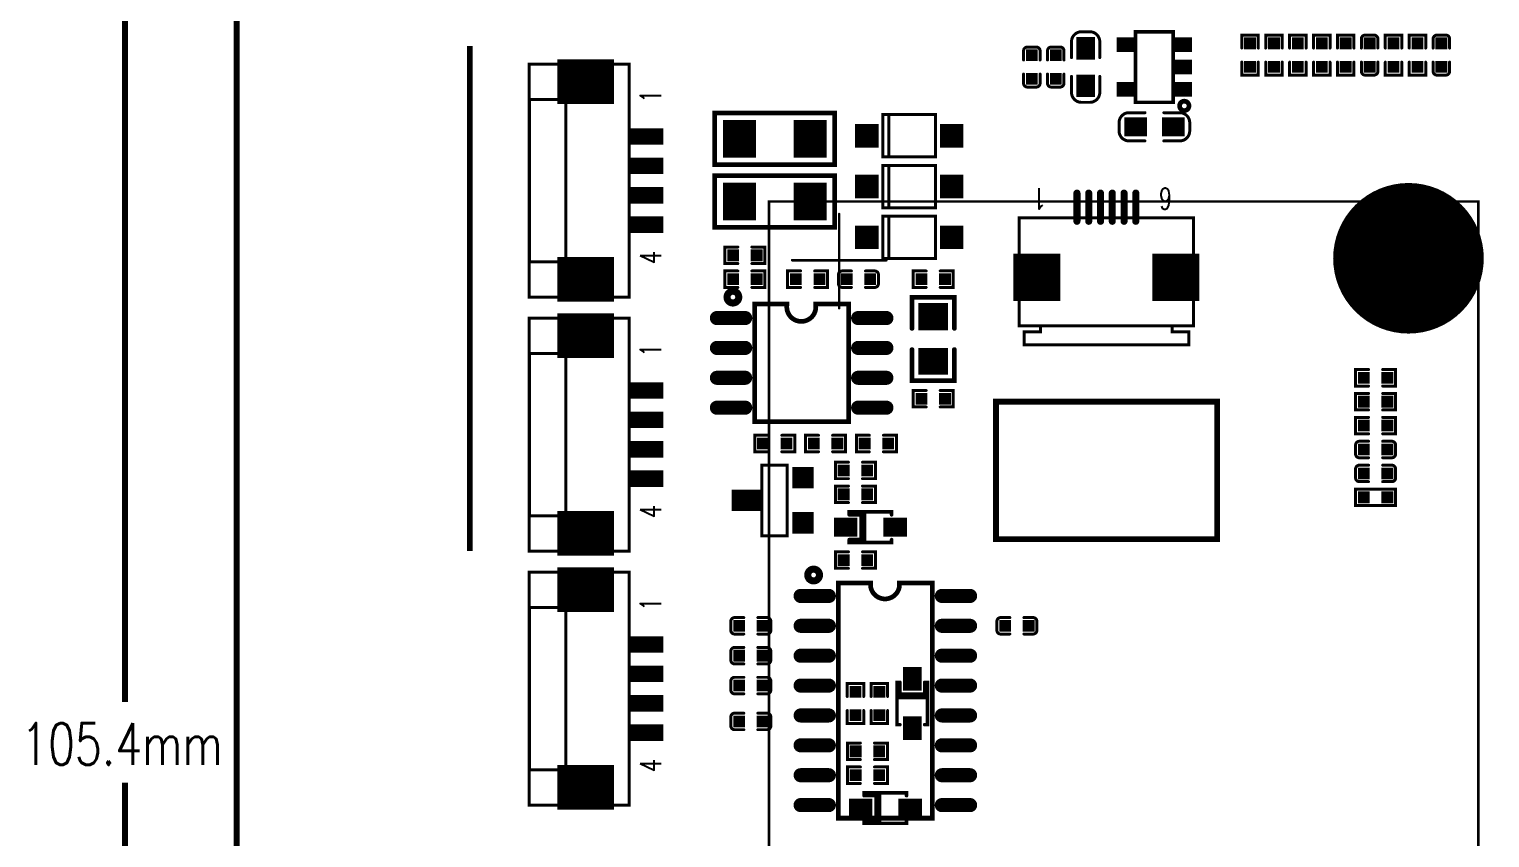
# Model space of a CAD drawing. Extents: x -9 to 187, y -6 to 112.
# Drawn here: x -8.8 to 53.2, y 48.6 to 83 of the extents above; entities that cross this region are included whole.
import ezdxf

# ---------------------------------------------------------------- set-up
doc = ezdxf.new("R2010")
doc.units = 0
doc.linetypes.add('TRMIDX_2048', pattern=[2, 1, 1])
doc.linetypes.add('TRMIDX_4096', pattern=[2, 1, 1])
for name, color, linetype in [('BOARD_CUTOUT_00', 250, 'CONTINUOUS'), ('BOARD_OUTLINE_00', 250, 'CONTINUOUS'), ('DIMENSION1_124', 250, 'CONTINUOUS'), ('DIMENSION2_124', 250, 'CONTINUOUS'), ('DIMENSION5_124', 250, 'CONTINUOUS'), ('DIMENSION7_124', 250, 'CONTINUOUS'), ('DRIL_NPLTE_THRU_01', 254, 'CONTINUOUS'), ('DRIL_NPLTE_THRU_02', 254, 'CONTINUOUS'), ('DRIL_PLTE_THRU_01', 254, 'CONTINUOUS'), ('DRIL_PLTE_THRU_02', 254, 'CONTINUOUS'), ('DRIL_SYMBOL', 250, 'CONTINUOUS'), ('PADS_BOT', 250, 'CONTINUOUS'), ('PADS_INNER', 250, 'CONTINUOUS'), ('PADS_TOP', 250, 'CONTINUOUS'), ('PART_TOP_2DLINE_00', 250, 'CONTINUOUS'), ('PART_TOP_2DLINE_01', 250, 'CONTINUOUS'), ('PART_TOP_TEXT_126', 250, 'CONTINUOUS'), ('TEXT_124', 250, 'CONTINUOUS')]:
    doc.layers.add(name, color=color, linetype=linetype)
doc.styles.add('W0$11', font='simplex', dxfattribs={"width": 0.75})
doc.styles.add('W0$127', font='simplex', dxfattribs={"width": 0.75})
doc.styles.add('W0$254', font='simplex', dxfattribs={"width": 0.75})

# ---------------------------------------------------------------- blocks, each defined once
blk = doc.blocks.new('SMOOTH_0$254')
at = {"const_width": 0.127}
blk.add_lwpolyline([(-0.0635, 0, 1), (0.0635, 0, 1)], format="xyb", close=True, dxfattribs=at)
blk = doc.blocks.new('BOARD_62')
at = {"layer": 'BOARD_CUTOUT_00', "const_width": 0.254}
blk.add_lwpolyline([(32.258, 62.103), (41.656, 62.103), (41.656, 56.261), (32.258, 56.261)], close=True, dxfattribs=at)
at = {"layer": 'BOARD_OUTLINE_00', "const_width": 0.254}
blk.add_lwpolyline([(0, -2.08, 0.414214), (3, -5.08), (183.3, -5.08, 0.414214), (186.3, -2.08), (186.3, 97.32, 0.414214), (183.3, 100.32), (3, 100.32, 0.414214), (0, 97.32)], format="xyb", close=True, dxfattribs=at)
at = {"layer": 'BOARD_CUTOUT_00'}
for p in [(32.258, 62.103), (41.656, 62.103), (32.258, 56.261), (41.656, 56.261)]:
    blk.add_blockref('SMOOTH_0$254', p, dxfattribs=at)
blk = doc.blocks.new('D_2daeafa_63')
at = {"layer": 'DIMENSION7_124', "linetype": 'TRMIDX_4096', "const_width": 0.0254}
blk.add_lwpolyline([(-2.159, 65.913), (-2.158, 65.913)], dxfattribs=at)
blk = doc.blocks.new('D_1aaaada_66')
at = {"layer": 'DIMENSION5_124', "linetype": 'TRMIDX_2048', "const_width": 0.254}
blk.add_lwpolyline([(0, 1.27), (0, 22.733)], dxfattribs=at)
at = {"layer": 'DIMENSION7_124', "linetype": 'TRMIDX_2048', "const_width": 0.0254}
for points in [[(0, 0), (0.001, 0)], [(27.051, -1.905), (27.052, -1.905)]]:
    blk.add_lwpolyline(points, dxfattribs=at)
blk = doc.blocks.new('D_2dfeghi_118')
at = {"layer": 'DIMENSION1_124', "linetype": 'TRMIDX_4096', "const_width": 0.254}
blk.add_lwpolyline([(-8.325, 0), (-8.325, 50.983)], dxfattribs=at)
at = {"layer": 'DIMENSION2_124', "linetype": 'TRMIDX_4096', "const_width": 0.254}
blk.add_lwpolyline([(-8.325, 105.395), (-8.325, 54.412)], dxfattribs=at)
at = {"layer": 'TEXT_124', "style": 'W0$254', "width": 0.75}
blk.add_text('105.4mm', height=1.778, dxfattribs=at).set_placement((-12.741, 51.745))
blk = doc.blocks.new('SMOOTH_0$109982')
at = {"const_width": 0.055}
blk.add_lwpolyline([(-0.027, 0, 1), (0.027, 0, 1)], format="xyb", close=True, dxfattribs=at)
blk = doc.blocks.new('PART_BODY_TOP_33')
at = {"layer": 'PART_TOP_2DLINE_00', "const_width": 0.11}
for points in [[(10.33, 50.545), (-2.53, 50.545), (-2.53, 23.606)], [(10.314, 50.547), (27.603, 50.547), (27.603, 23.611)], [(-2.528, 23.597), (-2.528, -1.916)], [(27.602, 23.606), (27.602, -1.916)], [(-2.534, 5.225), (27.565, 5.225)], [(-2.633, -5.1), (27.615, -5.1)], [(-2.591, -5.116), (27.657, -5.116)]]:
    blk.add_lwpolyline(points, dxfattribs=at)
at = {"layer": 'PART_TOP_2DLINE_01', "const_width": 0.11}
for points in [[(0.45, 50.012), (0.45, 46.012)], [(24.65, 50.037), (24.65, 46.037)], [(-1.545, 48.05), (2.455, 48.05)], [(22.655, 48.05), (26.655, 48.05)]]:
    blk.add_lwpolyline(points, dxfattribs=at)
blk.add_lwpolyline([(27.576, -6.379), (-2.544, -6.379), (-2.544, 5.268), (27.576, 5.268)], close=True, dxfattribs=at)
at = {"layer": 'PART_TOP_2DLINE_00'}
for p in [(-2.53, 50.545), (10.314, 50.547), (10.33, 50.545), (27.603, 50.547), (-2.53, 23.606), (-2.528, 23.597), (27.602, 23.606), (27.603, 23.611), (-2.534, 5.225), (27.565, 5.225), (-2.528, -1.916), (27.602, -1.916), (-2.633, -5.1), (-2.591, -5.116), (27.615, -5.1), (27.657, -5.116)]:
    blk.add_blockref('SMOOTH_0$109982', p, dxfattribs=at)
at = {"layer": 'PART_TOP_2DLINE_01'}
for p in [(0.45, 50.012), (24.65, 50.037), (-1.545, 48.05), (2.455, 48.05), (22.655, 48.05), (26.655, 48.05), (0.45, 46.012), (24.65, 46.037), (-2.544, 5.268), (27.576, 5.268), (-2.544, -6.379), (27.576, -6.379)]:
    blk.add_blockref('SMOOTH_0$109982', p, dxfattribs=at)
at = {"layer": 'PART_TOP_TEXT_126', "style": 'W0$11', "width": 0.75}
for s, p in [('2', (0.73, 1.931)), ('52', (23.951, 1.833)), ('1', (0.367, -6.328)), ('51', (23.227, -6.328))]:
    blk.add_text(s, height=0.889, dxfattribs=at).set_placement(p)
blk = doc.blocks.new('DRIL_HOLE_0')
blk.add_lwpolyline([(0, 0, 1), (0, 0, 1)], format="xyb", close=True)
blk = doc.blocks.new('PAD_0')
blk.add_lwpolyline([(0, 0, 1), (0, 0, 1)], format="xyb", close=True)
blk = doc.blocks.new('PAD_12')
at = {"const_width": 0.6}
blk.add_lwpolyline([(-1, 0), (1, 0)], dxfattribs=at)
blk = doc.blocks.new('STK_TOP_56')
at = {"layer": 'DRIL_PLTE_THRU_01'}
blk.add_blockref('DRIL_HOLE_0', (0, 0), dxfattribs=at)
at = {"layer": 'DRIL_PLTE_THRU_02'}
blk.add_blockref('DRIL_HOLE_0', (0, 0), dxfattribs=at)
at = {"layer": 'PADS_BOT'}
blk.add_blockref('PAD_0', (0, 0), dxfattribs=at)
at = {"layer": 'PADS_INNER'}
blk.add_blockref('PAD_0', (0, 0), dxfattribs=at)
at = {"layer": 'PADS_TOP', "rotation": 90}
blk.add_blockref('PAD_12', (0, 0), dxfattribs=at)
blk = doc.blocks.new('PAD_13')
at = {"const_width": 1.5}
blk.add_lwpolyline([(-1.6, 0), (1.6, 0)], dxfattribs=at)
blk = doc.blocks.new('STK_TOP_57')
at = {"layer": 'DRIL_PLTE_THRU_01'}
blk.add_blockref('DRIL_HOLE_0', (0, 0), dxfattribs=at)
at = {"layer": 'DRIL_PLTE_THRU_02'}
blk.add_blockref('DRIL_HOLE_0', (0, 0), dxfattribs=at)
at = {"layer": 'PADS_BOT'}
blk.add_blockref('PAD_0', (0, 0), dxfattribs=at)
at = {"layer": 'PADS_INNER'}
blk.add_blockref('PAD_0', (0, 0), dxfattribs=at)
at = {"layer": 'PADS_TOP', "rotation": 90}
blk.add_blockref('PAD_13', (0, 0), dxfattribs=at)
blk = doc.blocks.new('DRIL_SYMBOL_1$5999493333')
at = {"layer": 'DRIL_SYMBOL', "const_width": 0.0508}
for points in [[(-0.254, 0), (0.254, 0)], [(0, -0.254), (0, 0.254)]]:
    blk.add_lwpolyline(points, dxfattribs=at)
blk = doc.blocks.new('DRIL_HOLE_1$5999493333')
at = {"const_width": 0.8}
blk.add_lwpolyline([(-0.4, 0, 1), (0.4, 0, 1)], format="xyb", close=True, dxfattribs=at)
blk.add_blockref('DRIL_SYMBOL_1$5999493333', (0, 0))
blk = doc.blocks.new('PAD_14')
at = {"const_width": 0.8}
blk.add_lwpolyline([(0, -0.4, 1), (0, 0.4, 1)], format="xyb", close=True, dxfattribs=at)
blk = doc.blocks.new('STK_TOP_58')
at = {"layer": 'DRIL_NPLTE_THRU_01'}
blk.add_blockref('DRIL_HOLE_1$5999493333', (0, 0), dxfattribs=at)
at = {"layer": 'DRIL_NPLTE_THRU_02'}
blk.add_blockref('DRIL_HOLE_1$5999493333', (0, 0), dxfattribs=at)
at = {"layer": 'PADS_BOT'}
blk.add_blockref('PAD_14', (0, 0), dxfattribs=at)
at = {"layer": 'PADS_INNER'}
blk.add_blockref('PAD_14', (0, 0), dxfattribs=at)
at = {"layer": 'PADS_TOP'}
blk.add_blockref('PAD_14', (0, 0), dxfattribs=at)
blk = doc.blocks.new('DRIL_SYMBOL_1$1000693333')
at = {"layer": 'DRIL_SYMBOL', "const_width": 0.0508}
for points in [[(-0.254, 0), (0.254, 0)], [(0, -0.254), (0, 0.254)]]:
    blk.add_lwpolyline(points, dxfattribs=at)
blk = doc.blocks.new('DRIL_HOLE_1$1000693333')
at = {"const_width": 0.55}
blk.add_lwpolyline([(-0.275, 0, 1), (0.275, 0, 1)], format="xyb", close=True, dxfattribs=at)
blk.add_blockref('DRIL_SYMBOL_1$1000693333', (0, 0))
blk = doc.blocks.new('PAD_15')
at = {"const_width": 0.55}
blk.add_lwpolyline([(0, -0.275, 1), (0, 0.275, 1)], format="xyb", close=True, dxfattribs=at)
blk = doc.blocks.new('STK_TOP_59')
at = {"layer": 'DRIL_NPLTE_THRU_01'}
blk.add_blockref('DRIL_HOLE_1$1000693333', (0, 0), dxfattribs=at)
at = {"layer": 'DRIL_NPLTE_THRU_02'}
blk.add_blockref('DRIL_HOLE_1$1000693333', (0, 0), dxfattribs=at)
at = {"layer": 'PADS_BOT'}
blk.add_blockref('PAD_15', (0, 0), dxfattribs=at)
at = {"layer": 'PADS_INNER'}
blk.add_blockref('PAD_15', (0, 0), dxfattribs=at)
at = {"layer": 'PADS_TOP'}
blk.add_blockref('PAD_15', (0, 0), dxfattribs=at)
blk = doc.blocks.new('STK_TOP_60')
at = {"layer": 'DRIL_NPLTE_THRU_01'}
blk.add_blockref('DRIL_HOLE_0', (0, 0), dxfattribs=at)
at = {"layer": 'DRIL_NPLTE_THRU_02'}
blk.add_blockref('DRIL_HOLE_0', (0, 0), dxfattribs=at)
at = {"layer": 'PADS_BOT'}
blk.add_blockref('PAD_0', (0, 0), dxfattribs=at)
at = {"layer": 'PADS_INNER'}
blk.add_blockref('PAD_0', (0, 0), dxfattribs=at)
at = {"layer": 'PADS_TOP'}
blk.add_blockref('PAD_0', (0, 0), dxfattribs=at)
blk = doc.blocks.new('STK_TOP_61')
at = {"layer": 'DRIL_PLTE_THRU_01'}
blk.add_blockref('DRIL_HOLE_0', (0, 0), dxfattribs=at)
at = {"layer": 'DRIL_PLTE_THRU_02'}
blk.add_blockref('DRIL_HOLE_0', (0, 0), dxfattribs=at)
at = {"layer": 'PADS_BOT'}
blk.add_blockref('PAD_0', (0, 0), dxfattribs=at)
at = {"layer": 'PADS_INNER'}
blk.add_blockref('PAD_0', (0, 0), dxfattribs=at)
at = {"layer": 'PADS_TOP'}
blk.add_blockref('PAD_0', (0, 0), dxfattribs=at)
blk = doc.blocks.new('SYM_TOP_34')
for name, p in [('STK_TOP_61', (0.4, 53.55)), ('PART_BODY_TOP_33', (0, 0)), ('STK_TOP_60', (0.4, 50.4)), ('STK_TOP_61', (0.4, 47.25)), ('STK_TOP_61', (24.6, 47.25)), ('STK_TOP_56', (1.10007, 4.10007)), ('STK_TOP_56', (1.89992, 4.10007)), ('STK_TOP_56', (2.70002, 4.10007)), ('STK_TOP_56', (3.50012, 4.10007)), ('STK_TOP_56', (4.29997, 4.10007)), ('STK_TOP_56', (5.10007, 4.10007)), ('STK_TOP_56', (5.90017, 4.10007)), ('STK_TOP_56', (6.70001, 4.10007)), ('STK_TOP_56', (10.7, 4.10007)), ('STK_TOP_56', (11.5001, 4.10007)), ('STK_TOP_56', (12.29995, 4.10007)), ('STK_TOP_56', (13.10005, 4.10007)), ('STK_TOP_56', (13.90015, 4.10007)), ('STK_TOP_56', (14.7, 4.10007)), ('STK_TOP_56', (15.5001, 4.10007)), ('STK_TOP_56', (16.29994, 4.10007)), ('STK_TOP_56', (17.10004, 4.10007)), ('STK_TOP_56', (17.90014, 4.10007)), ('STK_TOP_56', (18.69999, 4.10007)), ('STK_TOP_56', (19.50009, 4.10007)), ('STK_TOP_56', (20.29993, 4.10007)), ('STK_TOP_56', (21.10003, 4.10007)), ('STK_TOP_56', (21.90013, 4.10007)), ('STK_TOP_56', (22.69998, 4.10007)), ('STK_TOP_56', (23.50008, 4.10007)), ('STK_TOP_56', (24.29993, 4.10007)), ('STK_TOP_58', (0, 0)), ('STK_TOP_59', (25, 0)), ('STK_TOP_57', (-1.82686, -3.48987)), ('STK_TOP_57', (26.75673, -3.43353)), ('STK_TOP_56', (0.70002, -4.10007)), ('STK_TOP_56', (1.50012, -4.10007)), ('STK_TOP_56', (2.29997, -4.10007)), ('STK_TOP_56', (3.10007, -4.10007)), ('STK_TOP_56', (3.89992, -4.10007)), ('STK_TOP_56', (4.70002, -4.10007)), ('STK_TOP_56', (5.50012, -4.10007)), ('STK_TOP_56', (6.29996, -4.10007)), ('STK_TOP_56', (10.29995, -4.10007)), ('STK_TOP_56', (11.10005, -4.10007)), ('STK_TOP_56', (11.90015, -4.10007)), ('STK_TOP_56', (12.7, -4.10007)), ('STK_TOP_56', (13.5001, -4.10007)), ('STK_TOP_56', (14.29995, -4.10007)), ('STK_TOP_56', (15.10005, -4.10007)), ('STK_TOP_56', (15.90015, -4.10007)), ('STK_TOP_56', (16.69999, -4.10007)), ('STK_TOP_56', (17.50009, -4.10007)), ('STK_TOP_56', (18.29994, -4.10007)), ('STK_TOP_56', (19.10004, -4.10007)), ('STK_TOP_56', (19.90014, -4.10007)), ('STK_TOP_56', (20.69998, -4.10007)), ('STK_TOP_56', (21.50008, -4.10007)), ('STK_TOP_56', (22.29993, -4.10007)), ('STK_TOP_56', (23.10003, -4.10007)), ('STK_TOP_56', (23.90013, -4.10007))]:
    blk.add_blockref(name, p)
blk = doc.blocks.new('PART_TOP_37')
blk.add_blockref('SYM_TOP_34', (0, 0))
blk = doc.blocks.new('SMOOTH_0$127')
at = {"const_width": 0.0635}
blk.add_lwpolyline([(-0.03175, 0, 1), (0.03175, 0, 1)], format="xyb", close=True, dxfattribs=at)
blk = doc.blocks.new('PART_BODY_TOP_68')
at = {"layer": 'PART_TOP_2DLINE_01', "const_width": 0.127}
for points in [[(-4.95, -1.1), (4.95, -1.1), (4.95, -5.36), (-4.95, -5.36)], [(-3.45, -5.3413), (3.45, -5.3413), (3.45, -3.8), (-3.45, -3.8)]]:
    blk.add_lwpolyline(points, close=True, dxfattribs=at)
at = {"layer": 'PART_TOP_2DLINE_01'}
for p in [(-4.95, -1.1), (4.95, -1.1), (-3.45, -3.8), (3.45, -3.8), (-4.95, -5.36), (-3.45, -5.3413), (3.45, -5.3413), (4.95, -5.36)]:
    blk.add_blockref('SMOOTH_0$127', p, dxfattribs=at)
at = {"layer": 'PART_TOP_TEXT_126', "style": 'W0$127', "width": 0.75}
for s, p in [('1', (-3.302, 0.254)), ('4', (3.556, 0.254))]:
    blk.add_text(s, height=0.889, rotation=180, dxfattribs=at).set_placement(p)
blk = doc.blocks.new('PAD_19')
at = {"const_width": 0.7}
blk.add_lwpolyline([(-0.725, 0), (0.725, 0)], dxfattribs=at)
blk = doc.blocks.new('STK_TOP_17')
at = {"layer": 'DRIL_PLTE_THRU_01'}
blk.add_blockref('DRIL_HOLE_0', (0, 0), dxfattribs=at)
at = {"layer": 'DRIL_PLTE_THRU_02'}
blk.add_blockref('DRIL_HOLE_0', (0, 0), dxfattribs=at)
at = {"layer": 'PADS_BOT'}
blk.add_blockref('PAD_0', (0, 0), dxfattribs=at)
at = {"layer": 'PADS_INNER'}
blk.add_blockref('PAD_0', (0, 0), dxfattribs=at)
at = {"layer": 'PADS_TOP', "rotation": 90}
blk.add_blockref('PAD_19', (0, 0), dxfattribs=at)
blk = doc.blocks.new('PAD_20')
at = {"const_width": 1.9}
blk.add_lwpolyline([(-1.2, 0), (1.2, 0)], dxfattribs=at)
blk = doc.blocks.new('STK_TOP_18')
at = {"layer": 'DRIL_PLTE_THRU_01'}
blk.add_blockref('DRIL_HOLE_0', (0, 0), dxfattribs=at)
at = {"layer": 'DRIL_PLTE_THRU_02'}
blk.add_blockref('DRIL_HOLE_0', (0, 0), dxfattribs=at)
at = {"layer": 'PADS_BOT'}
blk.add_blockref('PAD_0', (0, 0), dxfattribs=at)
at = {"layer": 'PADS_INNER'}
blk.add_blockref('PAD_0', (0, 0), dxfattribs=at)
at = {"layer": 'PADS_TOP', "rotation": 90}
blk.add_blockref('PAD_20', (0, 0), dxfattribs=at)
blk = doc.blocks.new('SYM_TOP_66')
for name, p in [('STK_TOP_17', (-1.875, -0.375)), ('STK_TOP_17', (-0.625, -0.375)), ('STK_TOP_17', (0.625, -0.375)), ('STK_TOP_17', (1.875, -0.375)), ('PART_BODY_TOP_68', (0, 0)), ('STK_TOP_18', (-4.2, -2.95)), ('STK_TOP_18', (4.2, -2.95))]:
    blk.add_blockref(name, p)
blk = doc.blocks.new('PART_TOP_46')
blk.add_blockref('SYM_TOP_66', (0, 0))
blk = doc.blocks.new('PART_BODY_TOP_5')
at = {"layer": 'PART_TOP_2DLINE_01', "const_width": 0.127}
for points in [[(-0.4, 0.6), (-1.05, 0.6, 0.414214), (-1.5, 0.2), (-1.5, -0.2, 0.414214), (-1.05, -0.6), (-0.4, -0.6)], [(0.4, -0.6), (1.05, -0.6, 0.413192), (1.5, -0.2), (1.5, 0.2, 0.414214), (1.05, 0.6), (0.4, 0.6)]]:
    blk.add_lwpolyline(points, format="xyb", dxfattribs=at)
at = {"layer": 'PART_TOP_2DLINE_01'}
for p in [(-1.05, 0.6), (-0.4, 0.6), (0.4, 0.6), (1.05, 0.6), (-1.5, 0.2), (1.5, 0.2), (-1.5, -0.2), (-1.05, -0.6), (-0.4, -0.6), (0.4, -0.6), (1.05, -0.6), (1.5, -0.2)]:
    blk.add_blockref('SMOOTH_0$127', p, dxfattribs=at)
blk = doc.blocks.new('PAD_6')
at = {"const_width": 0.8}
blk.add_lwpolyline([(-0.48, 0), (0.48, 0)], dxfattribs=at)
blk = doc.blocks.new('STK_TOP_10')
at = {"layer": 'DRIL_PLTE_THRU_01'}
blk.add_blockref('DRIL_HOLE_0', (0, 0), dxfattribs=at)
at = {"layer": 'DRIL_PLTE_THRU_02'}
blk.add_blockref('DRIL_HOLE_0', (0, 0), dxfattribs=at)
at = {"layer": 'PADS_BOT'}
blk.add_blockref('PAD_0', (0, 0), dxfattribs=at)
at = {"layer": 'PADS_INNER'}
blk.add_blockref('PAD_0', (0, 0), dxfattribs=at)
at = {"layer": 'PADS_TOP'}
blk.add_blockref('PAD_6', (0, 0), dxfattribs=at)
blk = doc.blocks.new('SYM_TOP_6')
for name, p in [('PART_BODY_TOP_5', (0, 0)), ('STK_TOP_10', (-0.8, 0)), ('STK_TOP_10', (0.8, 0))]:
    blk.add_blockref(name, p)
blk = doc.blocks.new('PART_TOP_137')
blk.add_blockref('SYM_TOP_6', (0, 0))
blk = doc.blocks.new('PART_BODY_TOP_4')
at = {"layer": 'PART_TOP_2DLINE_01', "const_width": 0.127}
for points in [[(-0.3, 0.35), (-0.7, 0.35, 0.412681), (-0.85, 0.18), (-0.85, -0.18, 0.412681), (-0.7, -0.35), (-0.3, -0.35)], [(0.3, -0.35), (0.7, -0.35, 0.412681), (0.85, -0.18), (0.85, 0.18, 0.412681), (0.7, 0.35), (0.3, 0.35)]]:
    blk.add_lwpolyline(points, format="xyb", dxfattribs=at)
at = {"layer": 'PART_TOP_2DLINE_01'}
for p in [(-0.85, 0.18), (-0.7, 0.35), (-0.3, 0.35), (0.3, 0.35), (0.7, 0.35), (0.85, 0.18), (-0.85, -0.18), (-0.7, -0.35), (-0.3, -0.35), (0.3, -0.35), (0.7, -0.35), (0.85, -0.18)]:
    blk.add_blockref('SMOOTH_0$127', p, dxfattribs=at)
blk = doc.blocks.new('PAD_3')
at = {"const_width": 0.5}
blk.add_lwpolyline([(-0.25, 0), (0.25, 0)], dxfattribs=at)
blk = doc.blocks.new('STK_TOP_9')
at = {"layer": 'DRIL_PLTE_THRU_01'}
blk.add_blockref('DRIL_HOLE_0', (0, 0), dxfattribs=at)
at = {"layer": 'DRIL_PLTE_THRU_02'}
blk.add_blockref('DRIL_HOLE_0', (0, 0), dxfattribs=at)
at = {"layer": 'PADS_BOT'}
blk.add_blockref('PAD_0', (0, 0), dxfattribs=at)
at = {"layer": 'PADS_INNER'}
blk.add_blockref('PAD_0', (0, 0), dxfattribs=at)
at = {"layer": 'PADS_TOP'}
blk.add_blockref('PAD_3', (0, 0), dxfattribs=at)
blk = doc.blocks.new('SYM_TOP_5')
for name, p in [('STK_TOP_9', (-0.5, 0)), ('PART_BODY_TOP_4', (0, 0)), ('STK_TOP_9', (0.5, 0))]:
    blk.add_blockref(name, p)
blk = doc.blocks.new('PART_TOP_142')
blk.add_blockref('SYM_TOP_5', (0, 0))
blk = doc.blocks.new('PART_BODY_TOP_22')
at = {"layer": 'PART_TOP_2DLINE_01', "const_width": 0.127}
for points in [[(-0.3, 0.35), (-0.85, 0.35), (-0.85, -0.35), (-0.3, -0.35)], [(0.3, 0.35), (0.85, 0.35), (0.85, -0.35), (0.3, -0.35)]]:
    blk.add_lwpolyline(points, dxfattribs=at)
at = {"layer": 'PART_TOP_2DLINE_01'}
for p in [(-0.85, 0.35), (-0.3, 0.35), (0.3, 0.35), (0.85, 0.35), (-0.85, -0.35), (-0.3, -0.35), (0.3, -0.35), (0.85, -0.35)]:
    blk.add_blockref('SMOOTH_0$127', p, dxfattribs=at)
blk = doc.blocks.new('SYM_TOP_23')
for name, p in [('STK_TOP_9', (-0.5, 0)), ('PART_BODY_TOP_22', (0, 0)), ('STK_TOP_9', (0.5, 0))]:
    blk.add_blockref(name, p)
blk = doc.blocks.new('PART_TOP_143')
blk.add_blockref('SYM_TOP_23', (0, 0))
blk = doc.blocks.new('PART_TOP_144')
blk.add_blockref('SYM_TOP_5', (0, 0))
blk = doc.blocks.new('SMOOTH_0$2')
at = {"const_width": 0.1}
blk.add_lwpolyline([(-0.05, 0, 1), (0.05, 0, 1)], format="xyb", close=True, dxfattribs=at)
blk = doc.blocks.new('PART_BODY_TOP_47')
at = {"layer": 'PART_TOP_2DLINE_01'}
for points, const_width in [([(-2.898, 5.334, 1), (-3.198, 5.334, 1)], 0.5), ([(-2, 5), (-0.63, 5), (-0.63, 4.985, 1.085589), (0.6, 4.985), (0.6, 5), (2, 5), (2, -5), (-2, -5)], 0.2)]:
    blk.add_lwpolyline(points, format="xyb", close=True, dxfattribs=dict(at, const_width=const_width))
for p in [(-2, 5), (-0.63, 5), (-0.63, 4.985), (0.6, 5), (0.6, 4.985), (2, 5), (-2, -5), (2, -5)]:
    blk.add_blockref('SMOOTH_0$2', p, dxfattribs=at)
blk = doc.blocks.new('PAD_42')
at = {"const_width": 0.3}
blk.add_lwpolyline([(-0.6, -0.15), (0.6, -0.15, 1), (0.6, 0.15), (-0.6, 0.15, 1)], format="xyb", close=True, dxfattribs=at)
blk = doc.blocks.new('STK_TOP_87')
at = {"layer": 'DRIL_NPLTE_THRU_01'}
blk.add_blockref('DRIL_HOLE_0', (0, 0), dxfattribs=at)
at = {"layer": 'DRIL_NPLTE_THRU_02'}
blk.add_blockref('DRIL_HOLE_0', (0, 0), dxfattribs=at)
at = {"layer": 'PADS_BOT'}
blk.add_blockref('PAD_0', (0, 0), dxfattribs=at)
at = {"layer": 'PADS_INNER'}
blk.add_blockref('PAD_0', (0, 0), dxfattribs=at)
at = {"layer": 'PADS_TOP'}
blk.add_blockref('PAD_42', (0, 0), dxfattribs=at)
blk = doc.blocks.new('SYM_TOP_48')
for name, p in [('PART_BODY_TOP_47', (0, 0)), ('STK_TOP_87', (-3, 4.445)), ('STK_TOP_87', (3, 4.445)), ('STK_TOP_87', (-3, 3.175)), ('STK_TOP_87', (3, 3.175)), ('STK_TOP_87', (-3, 1.905)), ('STK_TOP_87', (3, 1.905)), ('STK_TOP_87', (-3, 0.635)), ('STK_TOP_87', (3, 0.635)), ('STK_TOP_87', (-3, -0.635)), ('STK_TOP_87', (3, -0.635)), ('STK_TOP_87', (-3, -1.905)), ('STK_TOP_87', (3, -1.905)), ('STK_TOP_87', (-3, -3.175)), ('STK_TOP_87', (3, -3.175)), ('STK_TOP_87', (-3, -4.445)), ('STK_TOP_87', (3, -4.445))]:
    blk.add_blockref(name, p)
blk = doc.blocks.new('PART_TOP_146')
blk.add_blockref('SYM_TOP_48', (0, 0))
blk = doc.blocks.new('PART_TOP_147')
blk.add_blockref('SYM_TOP_23', (0, 0))
blk = doc.blocks.new('SMOOTH_0$15')
at = {"const_width": 0.075}
blk.add_lwpolyline([(-0.0375, 0, 1), (0.0375, 0, 1)], format="xyb", close=True, dxfattribs=at)
blk = doc.blocks.new('PART_BODY_TOP_17')
at = {"layer": 'PART_TOP_2DLINE_01', "const_width": 0.15}
for points in [[(-0.9, 0.525), (-0.9, 0.65), (0.9, 0.65), (0.9, 0.525)], [(0.25, 0.65), (0.25, -0.65)], [(0.325, 0.65), (0.325, -0.65)], [(0.9, 0.525), (0.4, 0.525), (0.4, -0.525), (0.9, -0.525)], [(0.9, -0.525), (0.9, -0.65), (-0.9, -0.65), (-0.9, -0.525)]]:
    blk.add_lwpolyline(points, dxfattribs=at)
at = {"layer": 'PART_TOP_2DLINE_01'}
for p in [(-0.9, 0.65), (0.25, 0.65), (0.325, 0.65), (0.9, 0.65), (-0.9, 0.525), (0.4, 0.525), (0.9, 0.525), (0.9, 0.525), (-0.9, -0.525), (-0.9, -0.65), (0.25, -0.65), (0.325, -0.65), (0.4, -0.525), (0.9, -0.525), (0.9, -0.525), (0.9, -0.65)]:
    blk.add_blockref('SMOOTH_0$15', p, dxfattribs=at)
blk = doc.blocks.new('PAD_43')
at = {"const_width": 0.8}
blk.add_lwpolyline([(-0.5, 0), (0.5, 0)], dxfattribs=at)
blk = doc.blocks.new('STK_TOP_25')
at = {"layer": 'DRIL_NPLTE_THRU_01'}
blk.add_blockref('DRIL_HOLE_0', (0, 0), dxfattribs=at)
at = {"layer": 'DRIL_NPLTE_THRU_02'}
blk.add_blockref('DRIL_HOLE_0', (0, 0), dxfattribs=at)
at = {"layer": 'PADS_BOT'}
blk.add_blockref('PAD_0', (0, 0), dxfattribs=at)
at = {"layer": 'PADS_INNER'}
blk.add_blockref('PAD_0', (0, 0), dxfattribs=at)
at = {"layer": 'PADS_TOP'}
blk.add_blockref('PAD_43', (0, 0), dxfattribs=at)
blk = doc.blocks.new('SYM_TOP_18')
for name, p in [('PART_BODY_TOP_17', (0, 0)), ('STK_TOP_25', (-1.05, 0)), ('STK_TOP_25', (1.05, 0))]:
    blk.add_blockref(name, p)
blk = doc.blocks.new('PART_TOP_148')
blk.add_blockref('SYM_TOP_18', (0, 0))
blk = doc.blocks.new('PART_TOP_149')
blk.add_blockref('SYM_TOP_23', (0, 0))
blk = doc.blocks.new('PART_TOP_150')
blk.add_blockref('SYM_TOP_5', (0, 0))
blk = doc.blocks.new('PART_TOP_151')
blk.add_blockref('SYM_TOP_66', (0, 0))
blk = doc.blocks.new('PART_TOP_208')
blk.add_blockref('SYM_TOP_66', (0, 0))
blk = doc.blocks.new('PART_TOP_242')
blk.add_blockref('SYM_TOP_23', (0, 0))
blk = doc.blocks.new('PART_TOP_243')
blk.add_blockref('SYM_TOP_23', (0, 0))
blk = doc.blocks.new('PART_TOP_244')
blk.add_blockref('SYM_TOP_5', (0, 0))
blk = doc.blocks.new('PART_TOP_245')
blk.add_blockref('SYM_TOP_5', (0, 0))
blk = doc.blocks.new('PART_TOP_246')
blk.add_blockref('SYM_TOP_18', (0, 0))
blk = doc.blocks.new('PART_TOP_247')
blk.add_blockref('SYM_TOP_23', (0, 0))
blk = doc.blocks.new('PART_TOP_248')
blk.add_blockref('SYM_TOP_23', (0, 0))
blk = doc.blocks.new('PART_TOP_249')
blk.add_blockref('SYM_TOP_23', (0, 0))
blk = doc.blocks.new('PART_BODY_TOP_26')
at = {"layer": 'PART_TOP_2DLINE_01', "const_width": 0.127}
blk.add_lwpolyline([(-0.85, -0.35), (-0.85, 0.35), (0.85, 0.35), (0.85, -0.35)], close=True, dxfattribs=at)
at = {"layer": 'PART_TOP_2DLINE_01'}
for p in [(-0.85, 0.35), (0.85, 0.35), (-0.85, -0.35), (0.85, -0.35)]:
    blk.add_blockref('SMOOTH_0$127', p, dxfattribs=at)
blk = doc.blocks.new('SYM_TOP_27')
for name, p in [('STK_TOP_9', (-0.5, 0)), ('PART_BODY_TOP_26', (0, 0)), ('STK_TOP_9', (0.5, 0))]:
    blk.add_blockref(name, p)
blk = doc.blocks.new('PART_TOP_250')
blk.add_blockref('SYM_TOP_27', (0, 0))
blk = doc.blocks.new('PART_TOP_251')
blk.add_blockref('SYM_TOP_5', (0, 0))
blk = doc.blocks.new('PART_TOP_252')
blk.add_blockref('SYM_TOP_5', (0, 0))
blk = doc.blocks.new('PART_BODY_TOP_46')
at = {"layer": 'PART_TOP_2DLINE_01'}
for points, const_width in [([(-2.771, 2.794, 1), (-3.071, 2.794, 1)], 0.5), ([(-2, 2.5), (-0.63, 2.5), (-0.63, 2.429, 1.085589), (0.6, 2.429), (0.6, 2.5), (2, 2.5), (2, -2.5), (-2, -2.5)], 0.2)]:
    blk.add_lwpolyline(points, format="xyb", close=True, dxfattribs=dict(at, const_width=const_width))
for p in [(-2, 2.5), (-0.63, 2.5), (-0.63, 2.429), (0.6, 2.5), (0.6, 2.429), (2, 2.5), (-2, -2.5), (2, -2.5)]:
    blk.add_blockref('SMOOTH_0$2', p, dxfattribs=at)
blk = doc.blocks.new('SYM_TOP_47')
for name, p in [('PART_BODY_TOP_46', (0, 0)), ('STK_TOP_87', (-3, 1.905)), ('STK_TOP_87', (3, 1.905)), ('STK_TOP_87', (-3, 0.635)), ('STK_TOP_87', (3, 0.635)), ('STK_TOP_87', (-3, -0.635)), ('STK_TOP_87', (3, -0.635)), ('STK_TOP_87', (-3, -1.905)), ('STK_TOP_87', (3, -1.905))]:
    blk.add_blockref(name, p)
blk = doc.blocks.new('PART_TOP_267')
blk.add_blockref('SYM_TOP_47', (0, 0))
blk = doc.blocks.new('PART_TOP_268')
blk.add_blockref('SYM_TOP_23', (0, 0))
blk = doc.blocks.new('PART_BODY_TOP_38')
at = {"layer": 'PART_TOP_2DLINE_01', "const_width": 0.2}
for points in [[(-0.45, -0.9), (-1.77, -0.9), (-1.77, 0.9), (-0.45, 0.9)], [(0.45, -0.9), (1.77, -0.9), (1.77, 0.9), (0.45, 0.9)]]:
    blk.add_lwpolyline(points, dxfattribs=at)
at = {"layer": 'PART_TOP_2DLINE_01'}
for p in [(-1.77, 0.9), (-0.45, 0.9), (0.45, 0.9), (1.77, 0.9), (-1.77, -0.9), (-0.45, -0.9), (0.45, -0.9), (1.77, -0.9)]:
    blk.add_blockref('SMOOTH_0$2', p, dxfattribs=at)
blk = doc.blocks.new('PAD_7')
at = {"const_width": 1.14}
blk.add_lwpolyline([(-0.635, 0), (0.635, 0)], dxfattribs=at)
blk = doc.blocks.new('STK_TOP_11')
at = {"layer": 'DRIL_PLTE_THRU_01'}
blk.add_blockref('DRIL_HOLE_0', (0, 0), dxfattribs=at)
at = {"layer": 'DRIL_PLTE_THRU_02'}
blk.add_blockref('DRIL_HOLE_0', (0, 0), dxfattribs=at)
at = {"layer": 'PADS_BOT'}
blk.add_blockref('PAD_0', (0, 0), dxfattribs=at)
at = {"layer": 'PADS_INNER'}
blk.add_blockref('PAD_0', (0, 0), dxfattribs=at)
at = {"layer": 'PADS_TOP', "rotation": 90}
blk.add_blockref('PAD_7', (0, 0), dxfattribs=at)
blk = doc.blocks.new('PAD_27')
at = {"const_width": 1.16}
blk.add_lwpolyline([(-0.635, 0), (0.635, 0)], dxfattribs=at)
blk = doc.blocks.new('STK_TOP_75')
at = {"layer": 'DRIL_PLTE_THRU_01'}
blk.add_blockref('DRIL_HOLE_0', (0, 0), dxfattribs=at)
at = {"layer": 'DRIL_PLTE_THRU_02'}
blk.add_blockref('DRIL_HOLE_0', (0, 0), dxfattribs=at)
at = {"layer": 'PADS_BOT'}
blk.add_blockref('PAD_0', (0, 0), dxfattribs=at)
at = {"layer": 'PADS_INNER'}
blk.add_blockref('PAD_0', (0, 0), dxfattribs=at)
at = {"layer": 'PADS_TOP', "rotation": 90}
blk.add_blockref('PAD_27', (0, 0), dxfattribs=at)
blk = doc.blocks.new('SYM_TOP_39')
for name, p in [('PART_BODY_TOP_38', (0, 0)), ('STK_TOP_11', (-0.95, 0)), ('STK_TOP_75', (0.95, 0))]:
    blk.add_blockref(name, p)
blk = doc.blocks.new('PART_TOP_269')
blk.add_blockref('SYM_TOP_39', (0, 0))
blk = doc.blocks.new('PART_TOP_270')
blk.add_blockref('SYM_TOP_23', (0, 0))
blk = doc.blocks.new('PART_TOP_271')
blk.add_blockref('SYM_TOP_5', (0, 0))
blk = doc.blocks.new('PART_TOP_273')
blk.add_blockref('SYM_TOP_23', (0, 0))
blk = doc.blocks.new('PART_TOP_274')
blk.add_blockref('SYM_TOP_23', (0, 0))
blk = doc.blocks.new('PART_TOP_275')
blk.add_blockref('SYM_TOP_23', (0, 0))
blk = doc.blocks.new('PART_TOP_276')
blk.add_blockref('SYM_TOP_23', (0, 0))
blk = doc.blocks.new('PART_TOP_277')
blk.add_blockref('SYM_TOP_23', (0, 0))
blk = doc.blocks.new('PART_TOP_278')
blk.add_blockref('SYM_TOP_23', (0, 0))
blk = doc.blocks.new('PART_BODY_TOP_24')
at = {"layer": 'PART_TOP_2DLINE_01', "const_width": 0.2}
blk.add_lwpolyline([(-2.55, -1.1), (-2.55, 1.1), (2.55, 1.1), (2.55, -1.1)], close=True, dxfattribs=at)
at = {"layer": 'PART_TOP_2DLINE_01'}
for p in [(-2.55, 1.1), (2.55, 1.1), (-2.55, -1.1), (2.55, -1.1)]:
    blk.add_blockref('SMOOTH_0$2', p, dxfattribs=at)
blk = doc.blocks.new('PAD_56')
at = {"const_width": 1.4}
blk.add_lwpolyline([(-0.8, 0), (0.8, 0)], dxfattribs=at)
blk = doc.blocks.new('STK_TOP_8')
at = {"layer": 'DRIL_PLTE_THRU_01'}
blk.add_blockref('DRIL_HOLE_0', (0, 0), dxfattribs=at)
at = {"layer": 'DRIL_PLTE_THRU_02'}
blk.add_blockref('DRIL_HOLE_0', (0, 0), dxfattribs=at)
at = {"layer": 'PADS_BOT'}
blk.add_blockref('PAD_0', (0, 0), dxfattribs=at)
at = {"layer": 'PADS_INNER'}
blk.add_blockref('PAD_0', (0, 0), dxfattribs=at)
at = {"layer": 'PADS_TOP', "rotation": 90}
blk.add_blockref('PAD_56', (0, 0), dxfattribs=at)
blk = doc.blocks.new('SYM_TOP_25')
for name, p in [('STK_TOP_8', (-1.5, 0)), ('STK_TOP_8', (1.5, 0)), ('PART_BODY_TOP_24', (0, 0))]:
    blk.add_blockref(name, p)
blk = doc.blocks.new('PART_TOP_279')
blk.add_blockref('SYM_TOP_25', (0, 0))
blk = doc.blocks.new('PART_TOP_280')
blk.add_blockref('SYM_TOP_25', (0, 0))
blk = doc.blocks.new('PART_BODY_TOP_18')
at = {"layer": 'PART_TOP_2DLINE_01', "const_width": 0.127}
blk.add_lwpolyline([(1.126, 0.9), (1.126, -0.9), (-1.113, -0.9), (-1.113, 0.9)], close=True, dxfattribs=at)
blk.add_lwpolyline([(0.864, -0.9), (0.864, 0.9)], dxfattribs=at)
at = {"layer": 'PART_TOP_2DLINE_01'}
for p in [(-1.113, 0.9), (0.864, 0.9), (1.126, 0.9), (-1.113, -0.9), (0.864, -0.9), (1.126, -0.9)]:
    blk.add_blockref('SMOOTH_0$127', p, dxfattribs=at)
blk = doc.blocks.new('PAD_5')
at = {"const_width": 1}
blk.add_lwpolyline([(-0.5, 0), (0.5, 0)], dxfattribs=at)
blk = doc.blocks.new('STK_TOP_26')
at = {"layer": 'DRIL_PLTE_THRU_01'}
blk.add_blockref('DRIL_HOLE_0', (0, 0), dxfattribs=at)
at = {"layer": 'DRIL_PLTE_THRU_02'}
blk.add_blockref('DRIL_HOLE_0', (0, 0), dxfattribs=at)
at = {"layer": 'PADS_BOT'}
blk.add_blockref('PAD_0', (0, 0), dxfattribs=at)
at = {"layer": 'PADS_INNER'}
blk.add_blockref('PAD_0', (0, 0), dxfattribs=at)
at = {"layer": 'PADS_TOP'}
blk.add_blockref('PAD_5', (0, 0), dxfattribs=at)
blk = doc.blocks.new('SYM_TOP_19')
for name, p in [('PART_BODY_TOP_18', (0, 0)), ('STK_TOP_26', (-1.8, 0)), ('STK_TOP_26', (1.8, 0))]:
    blk.add_blockref(name, p)
blk = doc.blocks.new('PART_TOP_281')
blk.add_blockref('SYM_TOP_19', (0, 0))
blk = doc.blocks.new('PART_TOP_282')
blk.add_blockref('SYM_TOP_19', (0, 0))
blk = doc.blocks.new('PART_TOP_283')
blk.add_blockref('SYM_TOP_19', (0, 0))
blk = doc.blocks.new('PART_TOP_298')
blk.add_blockref('SYM_TOP_23', (0, 0))
blk = doc.blocks.new('PART_TOP_299')
blk.add_blockref('SYM_TOP_23', (0, 0))
blk = doc.blocks.new('PART_TOP_300')
blk.add_blockref('SYM_TOP_23', (0, 0))
blk = doc.blocks.new('PART_TOP_414')
blk.add_blockref('SYM_TOP_18', (0, 0))
blk = doc.blocks.new('PART_TOP_466')
blk.add_blockref('SYM_TOP_5', (0, 0))
blk = doc.blocks.new('PART_TOP_467')
blk.add_blockref('SYM_TOP_5', (0, 0))
blk = doc.blocks.new('PART_TOP_468')
blk.add_blockref('SYM_TOP_5', (0, 0))
blk = doc.blocks.new('PART_TOP_469')
blk.add_blockref('SYM_TOP_6', (0, 0))
blk = doc.blocks.new('PART_BODY_TOP_34')
at = {"layer": 'PART_TOP_2DLINE_01', "const_width": 0.127}
for points in [[(-3.7, -1), (3.7, -1), (3.7, -5.588), (-3.7, -5.588)], [(-2.794, -5.588), (-2.794, -5.842), (-3.5, -5.842), (-3.5, -6.4), (3.5, -6.4), (3.5, -5.842), (2.794, -5.842), (2.794, -5.588)]]:
    blk.add_lwpolyline(points, close=True, dxfattribs=at)
at = {"layer": 'PART_TOP_2DLINE_01'}
for p in [(-3.7, -1), (3.7, -1), (-3.7, -5.588), (-2.794, -5.588), (2.794, -5.588), (3.7, -5.588), (-3.5, -5.842), (-2.794, -5.842), (2.794, -5.842), (3.5, -5.842), (-3.5, -6.4), (3.5, -6.4)]:
    blk.add_blockref('SMOOTH_0$127', p, dxfattribs=at)
at = {"layer": 'PART_TOP_TEXT_126', "style": 'W0$127', "width": 0.75}
for s, p in [('1', (-2.54, 0.254)), ('6', (2.794, 0.254))]:
    blk.add_text(s, height=0.889, rotation=180, dxfattribs=at).set_placement(p)
blk = doc.blocks.new('PAD_62')
at = {"const_width": 0.15}
blk.add_lwpolyline([(-0.6, -0.075), (0.6, -0.075, 1), (0.6, 0.075), (-0.6, 0.075, 1)], format="xyb", close=True, dxfattribs=at)
blk = doc.blocks.new('STK_TOP_67')
at = {"layer": 'DRIL_PLTE_THRU_01'}
blk.add_blockref('DRIL_HOLE_0', (0, 0), dxfattribs=at)
at = {"layer": 'DRIL_PLTE_THRU_02'}
blk.add_blockref('DRIL_HOLE_0', (0, 0), dxfattribs=at)
at = {"layer": 'PADS_BOT'}
blk.add_blockref('PAD_0', (0, 0), dxfattribs=at)
at = {"layer": 'PADS_INNER'}
blk.add_blockref('PAD_0', (0, 0), dxfattribs=at)
at = {"layer": 'PADS_TOP', "rotation": 90}
blk.add_blockref('PAD_62', (0, 0), dxfattribs=at)
blk = doc.blocks.new('PAD_63')
at = {"const_width": 2}
blk.add_lwpolyline([(-1, 0), (1, 0)], dxfattribs=at)
blk = doc.blocks.new('STK_TOP_68')
at = {"layer": 'DRIL_PLTE_THRU_01'}
blk.add_blockref('DRIL_HOLE_0', (0, 0), dxfattribs=at)
at = {"layer": 'DRIL_PLTE_THRU_02'}
blk.add_blockref('DRIL_HOLE_0', (0, 0), dxfattribs=at)
at = {"layer": 'PADS_BOT'}
blk.add_blockref('PAD_0', (0, 0), dxfattribs=at)
at = {"layer": 'PADS_INNER'}
blk.add_blockref('PAD_0', (0, 0), dxfattribs=at)
at = {"layer": 'PADS_TOP'}
blk.add_blockref('PAD_63', (0, 0), dxfattribs=at)
blk = doc.blocks.new('SYM_TOP_35')
for name, p in [('PART_BODY_TOP_34', (0, 0)), ('STK_TOP_67', (-1.25, -0.55)), ('STK_TOP_67', (-0.75, -0.55)), ('STK_TOP_67', (-0.25, -0.55)), ('STK_TOP_67', (0.25, -0.55)), ('STK_TOP_67', (0.75, -0.55)), ('STK_TOP_67', (1.25, -0.55)), ('STK_TOP_68', (-2.95, -3.53)), ('STK_TOP_68', (2.95, -3.53))]:
    blk.add_blockref(name, p)
blk = doc.blocks.new('PART_TOP_478')
blk.add_blockref('SYM_TOP_35', (0, 0))
blk = doc.blocks.new('PART_BODY_TOP_19')
at = {"layer": 'PART_TOP_2DLINE_01', "const_width": 0.127}
blk.add_lwpolyline([(-1.511, -0.523), (1.489, -0.523), (1.489, 0.545), (-1.511, 0.545)], close=True, dxfattribs=at)
at = {"layer": 'PART_TOP_2DLINE_01'}
for p in [(-1.511, 0.545), (1.489, 0.545), (-1.511, -0.523), (1.489, -0.523)]:
    blk.add_blockref('SMOOTH_0$127', p, dxfattribs=at)
blk = doc.blocks.new('PAD_32')
at = {"const_width": 0.915}
blk.add_lwpolyline([(-0.4575, 0), (0.4575, 0)], dxfattribs=at)
blk = doc.blocks.new('STK_TOP_27')
at = {"layer": 'DRIL_PLTE_THRU_01'}
blk.add_blockref('DRIL_HOLE_0', (0, 0), dxfattribs=at)
at = {"layer": 'DRIL_PLTE_THRU_02'}
blk.add_blockref('DRIL_HOLE_0', (0, 0), dxfattribs=at)
at = {"layer": 'PADS_BOT'}
blk.add_blockref('PAD_0', (0, 0), dxfattribs=at)
at = {"layer": 'PADS_INNER'}
blk.add_blockref('PAD_0', (0, 0), dxfattribs=at)
at = {"layer": 'PADS_TOP'}
blk.add_blockref('PAD_32', (0, 0), dxfattribs=at)
blk = doc.blocks.new('PAD_33')
at = {"const_width": 0.915}
blk.add_lwpolyline([(-0.635, 0), (0.635, 0)], dxfattribs=at)
blk = doc.blocks.new('STK_TOP_28')
at = {"layer": 'DRIL_PLTE_THRU_01'}
blk.add_blockref('DRIL_HOLE_0', (0, 0), dxfattribs=at)
at = {"layer": 'DRIL_PLTE_THRU_02'}
blk.add_blockref('DRIL_HOLE_0', (0, 0), dxfattribs=at)
at = {"layer": 'PADS_BOT'}
blk.add_blockref('PAD_0', (0, 0), dxfattribs=at)
at = {"layer": 'PADS_INNER'}
blk.add_blockref('PAD_0', (0, 0), dxfattribs=at)
at = {"layer": 'PADS_TOP', "rotation": 90}
blk.add_blockref('PAD_33', (0, 0), dxfattribs=at)
blk = doc.blocks.new('SYM_TOP_20')
for name, p in [('STK_TOP_28', (0, 1.2)), ('PART_BODY_TOP_19', (0, 0)), ('STK_TOP_27', (-0.96, -1.2)), ('STK_TOP_27', (0.96, -1.2))]:
    blk.add_blockref(name, p)
blk = doc.blocks.new('PART_TOP_483')
blk.add_blockref('SYM_TOP_20', (0, 0))
blk = doc.blocks.new('PART_TOP_484')
blk.add_blockref('SYM_TOP_23', (0, 0))
blk = doc.blocks.new('PART_TOP_485')
blk.add_blockref('SYM_TOP_23', (0, 0))
blk = doc.blocks.new('PART_BODY_TOP_40')
at = {"layer": 'PART_TOP_2DLINE_01', "const_width": 0.2}
blk.add_lwpolyline([(3.1, 0, 1), (-3.1, 0, 1)], format="xyb", close=True, dxfattribs=at)
blk = doc.blocks.new('DRIL_SYMBOL_3$75')
at = {"layer": 'DRIL_SYMBOL', "const_width": 0.0508}
for points in [[(-0.254, 0), (0.254, 0)], [(0, -0.254), (0, 0.254)]]:
    blk.add_lwpolyline(points, dxfattribs=at)
blk = doc.blocks.new('DRIL_HOLE_3$75')
at = {"const_width": 1.875}
blk.add_lwpolyline([(-0.9375, 0, 1), (0.9375, 0, 1)], format="xyb", close=True, dxfattribs=at)
blk.add_blockref('DRIL_SYMBOL_3$75', (0, 0))
blk = doc.blocks.new('PAD_78')
at = {"const_width": 2.5}
blk.add_lwpolyline([(0, -1.25, 1), (0, 1.25, 1)], format="xyb", close=True, dxfattribs=at)
blk = doc.blocks.new('PAD_79')
at = {"const_width": 3.1}
blk.add_lwpolyline([(0, -1.55, 1), (0, 1.55, 1)], format="xyb", close=True, dxfattribs=at)
blk = doc.blocks.new('STK_TOP_76')
at = {"layer": 'DRIL_PLTE_THRU_01'}
blk.add_blockref('DRIL_HOLE_3$75', (0, 0), dxfattribs=at)
at = {"layer": 'DRIL_PLTE_THRU_02'}
blk.add_blockref('DRIL_HOLE_3$75', (0, 0), dxfattribs=at)
at = {"layer": 'PADS_BOT'}
blk.add_blockref('PAD_78', (0, 0), dxfattribs=at)
at = {"layer": 'PADS_INNER'}
blk.add_blockref('PAD_78', (0, 0), dxfattribs=at)
at = {"layer": 'PADS_TOP'}
blk.add_blockref('PAD_79', (0, 0), dxfattribs=at)
blk = doc.blocks.new('SYM_TOP_41')
for name in ['PART_BODY_TOP_40', 'STK_TOP_76']:
    blk.add_blockref(name, (0, 0))
blk = doc.blocks.new('PART_TOP_495')
blk.add_blockref('SYM_TOP_41', (0, 0))
blk = doc.blocks.new('SMOOTH_0$15011')
at = {"const_width": 0.0751}
blk.add_lwpolyline([(-0.038, 0, 1), (0.038, 0, 1)], format="xyb", close=True, dxfattribs=at)
blk = doc.blocks.new('PART_BODY_TOP_45')
at = {"layer": 'PART_TOP_2DLINE_00', "const_width": 0.15}
blk.add_lwpolyline([(-1.5, 0.8), (1.5, 0.8), (1.5, -0.8), (-1.5, -0.8)], close=True, dxfattribs=at)
at = {"layer": 'PART_TOP_2DLINE_00', "const_width": 0.4}
blk.add_lwpolyline([(-1.55, -1.27, 1), (-1.75, -1.27, 1)], format="xyb", close=True, dxfattribs=at)
at = {"layer": 'PART_TOP_2DLINE_00'}
for p in [(-1.5, 0.8), (1.5, 0.8), (-1.5, -0.8), (1.5, -0.8)]:
    blk.add_blockref('SMOOTH_0$15011', p, dxfattribs=at)
blk = doc.blocks.new('PAD_8')
at = {"const_width": 0.63}
blk.add_lwpolyline([(-0.4, 0), (0.4, 0)], dxfattribs=at)
blk = doc.blocks.new('STK_TOP_86')
at = {"layer": 'DRIL_PLTE_THRU_01'}
blk.add_blockref('DRIL_HOLE_0', (0, 0), dxfattribs=at)
at = {"layer": 'DRIL_PLTE_THRU_02'}
blk.add_blockref('DRIL_HOLE_0', (0, 0), dxfattribs=at)
at = {"layer": 'PADS_BOT'}
blk.add_blockref('PAD_0', (0, 0), dxfattribs=at)
at = {"layer": 'PADS_INNER'}
blk.add_blockref('PAD_0', (0, 0), dxfattribs=at)
at = {"layer": 'PADS_TOP', "rotation": 90}
blk.add_blockref('PAD_8', (0, 0), dxfattribs=at)
blk = doc.blocks.new('SYM_TOP_46')
for name, p in [('STK_TOP_86', (-0.95, 1.2)), ('STK_TOP_86', (0.95, 1.2)), ('PART_BODY_TOP_45', (0, 0)), ('STK_TOP_86', (-0.95, -1.2)), ('STK_TOP_86', (0, -1.2)), ('STK_TOP_86', (0.95, -1.2))]:
    blk.add_blockref(name, p)
blk = doc.blocks.new('PART_TOP_496')
blk.add_blockref('SYM_TOP_46', (0, 0))
blk = doc.blocks.new('PART_TOP_503')
blk.add_blockref('SYM_TOP_5', (0, 0))
blk = doc.blocks.new('PART_TOP_507')
blk.add_blockref('SYM_TOP_23', (0, 0))
blk = doc.blocks.new('PART_TOP_508')
blk.add_blockref('SYM_TOP_23', (0, 0))
blk = doc.blocks.new('PART_TOP_509')
blk.add_blockref('SYM_TOP_23', (0, 0))
blk = doc.blocks.new('PART_TOP_510')
blk.add_blockref('SYM_TOP_23', (0, 0))

msp = doc.modelspace()

# ---------------------------------------------------------------- block references
for name, p in [('D_2dfeghi_118', (3.584, 0.003)), ('BOARD_62', (0, 5.08)), ('D_1aaaada_66', (9.906, 59.563)), ('PART_TOP_137', (38.989, 78.867)), ('PART_TOP_37', (25.146, 25.146)), ('PART_TOP_495', (49.784, 73.279)), ('PART_TOP_478', (36.95, 76)), ('PART_TOP_278', (21.59, 73.406)), ('PART_TOP_143', (21.59, 72.39)), ('PART_TOP_275', (24.257, 72.39)), ('PART_TOP_268', (29.591, 72.39)), ('PART_TOP_267', (24.003, 68.834)), ('PART_TOP_270', (29.591, 67.31)), ('D_2daeafa_63', (35.687, 1.27)), ('PART_TOP_274', (22.86, 65.405)), ('PART_TOP_277', (25.019, 65.405)), ('PART_TOP_276', (27.178, 65.405)), ('PART_TOP_252', (48.387, 65.151)), ('PART_TOP_251', (48.387, 64.135)), ('PART_TOP_273', (26.289, 60.452)), ('PART_TOP_146', (27.559, 54.483)), ('PART_TOP_144', (33.147, 57.658)), ('PART_TOP_245', (21.844, 56.388)), ('PART_TOP_147', (26.797, 51.308))]:
    msp.add_blockref(name, p)
for name, p, rotation in [('PART_TOP_469', (36.068, 81.407), 270), ('PART_TOP_496', (38.989, 81.407), 90), ('PART_TOP_300', (43.053, 81.915), 270), ('PART_TOP_508', (44.069, 81.915), 270), ('PART_TOP_510', (45.085, 81.915), 270), ('PART_TOP_507', (46.101, 81.915), 270), ('PART_TOP_509', (47.117, 81.915), 270), ('PART_TOP_503', (48.133, 81.915), 90), ('PART_TOP_298', (49.149, 81.915), 270), ('PART_TOP_299', (50.165, 81.915), 270), ('PART_TOP_466', (51.181, 81.915), 90), ('PART_TOP_467', (33.782, 81.407), 270), ('PART_TOP_468', (34.798, 81.407), 270), ('PART_TOP_46', (17.78, 76.581), 270), ('PART_TOP_279', (22.86, 78.359), 180), ('PART_TOP_281', (28.575, 78.486), 180), ('PART_TOP_280', (22.86, 75.692), 180), ('PART_TOP_282', (28.575, 76.327), 180), ('PART_TOP_283', (28.575, 74.168), 180), ('PART_TOP_271', (26.416, 72.39), 180), ('PART_TOP_269', (29.591, 69.85), 90), ('PART_TOP_208', (17.78, 65.786), 270), ('PART_TOP_249', (48.387, 68.199), 180), ('PART_TOP_248', (48.387, 67.183), 180), ('PART_TOP_247', (48.387, 66.167), 180), ('PART_TOP_483', (22.86, 62.992), 90), ('PART_TOP_484', (26.289, 64.262), 180), ('PART_TOP_485', (26.289, 63.246), 180), ('PART_TOP_250', (48.387, 63.119), 180), ('PART_TOP_414', (26.924, 61.849), 180), ('PART_TOP_151', (17.78, 54.991), 270), ('PART_TOP_244', (21.844, 57.658), 180), ('PART_TOP_246', (28.702, 54.356), 90), ('PART_TOP_150', (21.844, 55.118), 180), ('PART_TOP_242', (26.289, 54.356), 90), ('PART_TOP_243', (27.305, 54.356), 270), ('PART_TOP_142', (21.844, 53.594), 180), ('PART_TOP_149', (26.797, 52.324), 180), ('PART_TOP_148', (27.559, 49.911), 180)]:
    msp.add_blockref(name, p, dxfattribs=dict(rotation=rotation))

doc.saveas('drawing.dxf')
